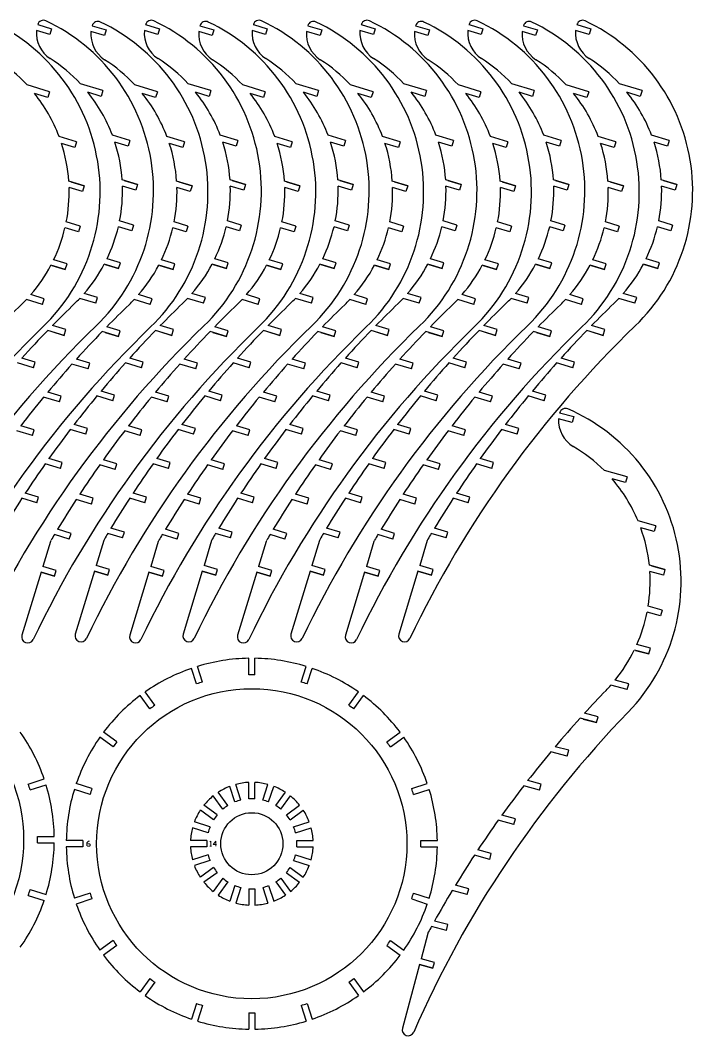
# Model space of a CAD drawing. Header units: millimetres. Extents: x 153 to 1025, y 100 to 692.
# Drawn here: x 688 to 1025, y 100 to 608 of the extents above; entities that cross this region are included whole.
import ezdxf

# ---------------------------------------------------------------- set-up
doc = ezdxf.new("R2010")
doc.units = ezdxf.units.MM

msp = doc.modelspace()

# ---------------------------------------------------------------- linework, layer by layer
for p, q in [((697.06, 606.33), (697.07, 606.36)), ((697.07, 606.36), (704.05, 604.24)), ((724.34, 605.76), (724.34, 605.78)), ((724.34, 605.78), (731.32, 603.66)), ((751.06, 606.33), (751.07, 606.36)), ((751.07, 606.36), (758.05, 604.24)), ((778.34, 605.76), (778.34, 605.78)), ((778.34, 605.78), (785.32, 603.66)), ((805.06, 606.33), (805.07, 606.36)), ((805.07, 606.36), (812.05, 604.24)), ((832.34, 605.76), (832.34, 605.78)), ((832.34, 605.78), (839.32, 603.66)), ((859.06, 606.33), (859.07, 606.36)), ((859.07, 606.36), (866.05, 604.24)), ((886.34, 605.76), (886.34, 605.78)), ((886.34, 605.78), (893.32, 603.66)), ((913.06, 606.33), (913.07, 606.36)), ((913.07, 606.36), (920.05, 604.24)), ((940.34, 605.76), (940.34, 605.78)), ((940.34, 605.78), (947.32, 603.66)), ((967.06, 606.33), (967.07, 606.36)), ((967.07, 606.36), (974.05, 604.24)), ((703.18, 601.37), (696.48, 603.41)), ((704.05, 604.24), (703.18, 601.37)), ((730.45, 600.8), (723.76, 602.84)), ((731.32, 603.66), (730.45, 600.8)), ((757.18, 601.37), (750.48, 603.41)), ((758.05, 604.24), (757.18, 601.37)), ((784.45, 600.8), (777.76, 602.84)), ((785.32, 603.66), (784.45, 600.8)), ((811.18, 601.37), (804.48, 603.41)), ((812.05, 604.24), (811.18, 601.37)), ((838.45, 600.8), (831.76, 602.84)), ((839.32, 603.66), (838.45, 600.8)), ((865.18, 601.37), (858.48, 603.41)), ((866.05, 604.24), (865.18, 601.37)), ((892.45, 600.8), (885.76, 602.84)), ((893.32, 603.66), (892.45, 600.8)), ((919.18, 601.37), (912.48, 603.41)), ((920.05, 604.24), (919.18, 601.37)), ((946.45, 600.8), (939.76, 602.84)), ((947.32, 603.66), (946.45, 600.8)), ((973.18, 601.37), (966.48, 603.41)), ((974.05, 604.24), (973.18, 601.37)), ((703.02, 572.68), (691.77, 576.1)), ((729.74, 573.26), (718.5, 576.68)), ((757.02, 572.68), (745.77, 576.1)), ((783.74, 573.26), (772.5, 576.68)), ((811.02, 572.68), (799.77, 576.1)), ((837.74, 573.26), (826.5, 576.68)), ((865.02, 572.68), (853.77, 576.1)), ((891.74, 573.26), (880.5, 576.68)), ((919.02, 572.68), (907.77, 576.1)), ((945.74, 573.26), (934.5, 576.68)), ((973.02, 572.68), (961.77, 576.1)), ((999.74, 573.26), (988.5, 576.68)), ((702.15, 569.82), (695.45, 571.86)), ((703.02, 572.68), (702.15, 569.82)), ((728.87, 570.39), (722.17, 572.43)), ((729.74, 573.26), (728.87, 570.39)), ((756.15, 569.82), (749.45, 571.86)), ((757.02, 572.68), (756.15, 569.82)), ((782.87, 570.39), (776.17, 572.43)), ((783.74, 573.26), (782.87, 570.39)), ((810.15, 569.82), (803.45, 571.86)), ((811.02, 572.68), (810.15, 569.82)), ((836.87, 570.39), (830.17, 572.43)), ((837.74, 573.26), (836.87, 570.39)), ((864.15, 569.82), (857.45, 571.86)), ((865.02, 572.68), (864.15, 569.82)), ((890.87, 570.39), (884.17, 572.43)), ((891.74, 573.26), (890.87, 570.39)), ((918.15, 569.82), (911.45, 571.86)), ((919.02, 572.68), (918.15, 569.82)), ((944.87, 570.39), (938.17, 572.43)), ((945.74, 573.26), (944.87, 570.39)), ((972.15, 569.82), (965.45, 571.86)), ((973.02, 572.68), (972.15, 569.82)), ((998.87, 570.39), (992.17, 572.43)), ((999.74, 573.26), (998.87, 570.39)), ((716.57, 547.65), (707.77, 550.33)), ((743.29, 548.23), (734.49, 550.91)), ((770.57, 547.65), (761.77, 550.33)), ((797.29, 548.23), (788.49, 550.91)), ((824.57, 547.65), (815.77, 550.33)), ((851.29, 548.23), (842.49, 550.91)), ((878.57, 547.65), (869.77, 550.33)), ((905.29, 548.23), (896.49, 550.91)), ((932.57, 547.65), (923.77, 550.33)), ((959.29, 548.23), (950.49, 550.91)), ((986.57, 547.65), (977.77, 550.33)), ((1013.29, 548.23), (1004.49, 550.91)), ((715.7, 544.79), (709, 546.83)), ((716.57, 547.65), (715.7, 544.79)), ((742.42, 545.37), (735.72, 547.4)), ((743.29, 548.23), (742.42, 545.37)), ((769.7, 544.79), (763, 546.83)), ((770.57, 547.65), (769.7, 544.79)), ((796.42, 545.37), (789.72, 547.4)), ((797.29, 548.23), (796.42, 545.37)), ((823.7, 544.79), (817, 546.83)), ((824.57, 547.65), (823.7, 544.79)), ((850.42, 545.37), (843.72, 547.4)), ((851.29, 548.23), (850.42, 545.37)), ((877.7, 544.79), (871, 546.83)), ((878.57, 547.65), (877.7, 544.79)), ((904.42, 545.37), (897.72, 547.4)), ((905.29, 548.23), (904.42, 545.37)), ((931.7, 544.79), (925, 546.83)), ((932.57, 547.65), (931.7, 544.79)), ((958.42, 545.37), (951.72, 547.4)), ((959.29, 548.23), (958.42, 545.37)), ((985.7, 544.79), (979, 546.83)), ((986.57, 547.65), (985.7, 544.79)), ((1012.42, 545.37), (1005.72, 547.4)), ((1013.29, 548.23), (1012.42, 545.37)), ((720.38, 525.59), (712.66, 527.94)), ((719.51, 522.72), (712.82, 524.76)), ((713.69, 527.62), (720.38, 525.59)), ((720.38, 525.59), (719.51, 522.72)), ((747.11, 526.16), (739.39, 528.51)), ((746.24, 523.3), (739.54, 525.34)), ((740.41, 528.2), (747.11, 526.16)), ((747.11, 526.16), (746.24, 523.3)), ((774.38, 525.59), (766.66, 527.94)), ((773.51, 522.72), (766.82, 524.76)), ((767.69, 527.62), (774.38, 525.59)), ((774.38, 525.59), (773.51, 522.72)), ((801.11, 526.16), (793.39, 528.51)), ((800.24, 523.3), (793.54, 525.34)), ((794.41, 528.2), (801.11, 526.16)), ((801.11, 526.16), (800.24, 523.3)), ((828.38, 525.59), (820.66, 527.94)), ((827.51, 522.72), (820.82, 524.76)), ((821.69, 527.62), (828.38, 525.59)), ((828.38, 525.59), (827.51, 522.72)), ((855.11, 526.16), (847.39, 528.51)), ((854.24, 523.3), (847.54, 525.34)), ((848.41, 528.2), (855.11, 526.16)), ((855.11, 526.16), (854.24, 523.3)), ((882.38, 525.59), (874.66, 527.94)), ((881.51, 522.72), (874.82, 524.76)), ((875.69, 527.62), (882.38, 525.59)), ((882.38, 525.59), (881.51, 522.72)), ((909.11, 526.16), (901.39, 528.51)), ((908.24, 523.3), (901.54, 525.34)), ((902.41, 528.2), (909.11, 526.16)), ((909.11, 526.16), (908.24, 523.3)), ((936.38, 525.59), (928.66, 527.94)), ((935.51, 522.72), (928.82, 524.76)), ((929.69, 527.62), (936.38, 525.59)), ((936.38, 525.59), (935.51, 522.72)), ((963.11, 526.16), (955.39, 528.51)), ((962.24, 523.3), (955.54, 525.34)), ((956.41, 528.2), (963.11, 526.16)), ((963.11, 526.16), (962.24, 523.3)), ((990.38, 525.59), (982.66, 527.94)), ((989.51, 522.72), (982.82, 524.76)), ((983.69, 527.62), (990.38, 525.59)), ((990.38, 525.59), (989.51, 522.72)), ((1017.11, 526.16), (1009.39, 528.51)), ((1016.24, 523.3), (1009.54, 525.34)), ((1010.41, 528.2), (1017.11, 526.16)), ((1017.11, 526.16), (1016.24, 523.3)), ((717.45, 502.45), (710.75, 504.49)), ((718.32, 505.31), (711.38, 507.42)), ((718.32, 505.31), (717.45, 502.45)), ((744.17, 503.02), (737.47, 505.06)), ((745.04, 505.89), (738.11, 508)), ((745.04, 505.89), (744.17, 503.02)), ((771.45, 502.45), (764.75, 504.49)), ((772.32, 505.31), (765.38, 507.42)), ((772.32, 505.31), (771.45, 502.45)), ((798.17, 503.02), (791.47, 505.06)), ((799.04, 505.89), (792.11, 508)), ((799.04, 505.89), (798.17, 503.02)), ((825.45, 502.45), (818.75, 504.49)), ((826.32, 505.31), (819.38, 507.42)), ((826.32, 505.31), (825.45, 502.45)), ((852.17, 503.02), (845.47, 505.06)), ((853.04, 505.89), (846.11, 508)), ((853.04, 505.89), (852.17, 503.02)), ((879.45, 502.45), (872.75, 504.49)), ((880.32, 505.31), (873.38, 507.42)), ((880.32, 505.31), (879.45, 502.45)), ((906.17, 503.02), (899.47, 505.06)), ((907.04, 505.89), (900.11, 508)), ((907.04, 505.89), (906.17, 503.02)), ((933.45, 502.45), (926.75, 504.49)), ((934.32, 505.31), (927.38, 507.42)), ((934.32, 505.31), (933.45, 502.45)), ((960.17, 503.02), (953.47, 505.06)), ((961.04, 505.89), (954.11, 508)), ((961.04, 505.89), (960.17, 503.02)), ((987.45, 502.45), (980.75, 504.49)), ((988.32, 505.31), (981.38, 507.42)), ((988.32, 505.31), (987.45, 502.45)), ((1014.17, 503.02), (1007.47, 505.06)), ((1015.04, 505.89), (1008.11, 508)), ((1015.04, 505.89), (1014.17, 503.02)), ((738.49, 486.97), (731.79, 489.01)), ((792.49, 486.97), (785.79, 489.01)), ((846.49, 486.97), (839.79, 489.01)), ((900.49, 486.97), (893.79, 489.01)), ((954.49, 486.97), (947.79, 489.01)), ((1008.49, 486.97), (1001.79, 489.01)), ((710.9, 483.54), (703.7, 485.73)), ((704.2, 485.57), (710.9, 483.54)), ((711.77, 486.4), (705.07, 488.44)), ((710.9, 483.54), (711.77, 486.4)), ((737.62, 484.11), (730.43, 486.3)), ((730.92, 486.15), (737.62, 484.11)), ((737.62, 484.11), (738.49, 486.97)), ((764.9, 483.54), (757.7, 485.73)), ((758.2, 485.57), (764.9, 483.54)), ((765.77, 486.4), (759.07, 488.44)), ((764.9, 483.54), (765.77, 486.4)), ((791.62, 484.11), (784.43, 486.3)), ((784.92, 486.15), (791.62, 484.11)), ((791.62, 484.11), (792.49, 486.97)), ((818.9, 483.54), (811.7, 485.73)), ((812.2, 485.57), (818.9, 483.54)), ((819.77, 486.4), (813.07, 488.44)), ((818.9, 483.54), (819.77, 486.4)), ((845.62, 484.11), (838.43, 486.3)), ((838.92, 486.15), (845.62, 484.11)), ((845.62, 484.11), (846.49, 486.97)), ((872.9, 483.54), (865.7, 485.73)), ((866.2, 485.57), (872.9, 483.54)), ((873.77, 486.4), (867.07, 488.44)), ((872.9, 483.54), (873.77, 486.4)), ((899.62, 484.11), (892.43, 486.3)), ((892.92, 486.15), (899.62, 484.11)), ((899.62, 484.11), (900.49, 486.97)), ((926.9, 483.54), (919.7, 485.73)), ((920.2, 485.57), (926.9, 483.54)), ((927.77, 486.4), (921.07, 488.44)), ((926.9, 483.54), (927.77, 486.4)), ((953.62, 484.11), (946.43, 486.3)), ((946.92, 486.15), (953.62, 484.11)), ((953.62, 484.11), (954.49, 486.97)), ((980.9, 483.54), (973.7, 485.73)), ((974.2, 485.57), (980.9, 483.54)), ((981.77, 486.4), (975.07, 488.44)), ((980.9, 483.54), (981.77, 486.4)), ((1007.62, 484.11), (1000.43, 486.3)), ((1000.92, 486.15), (1007.62, 484.11)), ((1007.62, 484.11), (1008.49, 486.97)), ((699.45, 466.11), (691.4, 468.56)), ((700.32, 468.98), (693.62, 471.01)), ((699.45, 466.11), (700.32, 468.98)), ((726.17, 466.69), (718.13, 469.14)), ((727.04, 469.55), (720.34, 471.59)), ((726.17, 466.69), (727.04, 469.55)), ((753.45, 466.11), (745.4, 468.56)), ((754.32, 468.98), (747.62, 471.01)), ((753.45, 466.11), (754.32, 468.98)), ((780.17, 466.69), (772.13, 469.14)), ((781.04, 469.55), (774.34, 471.59)), ((780.17, 466.69), (781.04, 469.55)), ((807.45, 466.11), (799.4, 468.56)), ((808.32, 468.98), (801.62, 471.01)), ((807.45, 466.11), (808.32, 468.98)), ((834.17, 466.69), (826.13, 469.14)), ((835.04, 469.55), (828.34, 471.59)), ((834.17, 466.69), (835.04, 469.55)), ((861.45, 466.11), (853.4, 468.56)), ((862.32, 468.98), (855.62, 471.01)), ((861.45, 466.11), (862.32, 468.98)), ((888.17, 466.69), (880.13, 469.14)), ((889.04, 469.55), (882.34, 471.59)), ((888.17, 466.69), (889.04, 469.55)), ((915.45, 466.11), (907.4, 468.56)), ((916.32, 468.98), (909.62, 471.01)), ((915.45, 466.11), (916.32, 468.98)), ((942.17, 466.69), (934.13, 469.14)), ((943.04, 469.55), (936.34, 471.59)), ((942.17, 466.69), (943.04, 469.55)), ((969.45, 466.11), (961.4, 468.56)), ((970.32, 468.98), (963.62, 471.01)), ((969.45, 466.11), (970.32, 468.98)), ((996.17, 466.69), (988.13, 469.14)), ((997.04, 469.55), (990.34, 471.59)), ((996.17, 466.69), (997.04, 469.55)), ((710.28, 450.62), (702.11, 453.11)), ((711.16, 453.48), (704.46, 455.52)), ((710.28, 450.62), (711.16, 453.48)), ((738.43, 452.9), (731.74, 454.94)), ((737.56, 450.04), (738.43, 452.9)), ((764.28, 450.62), (756.11, 453.11)), ((765.16, 453.48), (758.46, 455.52)), ((764.28, 450.62), (765.16, 453.48)), ((792.43, 452.9), (785.74, 454.94)), ((791.56, 450.04), (792.43, 452.9)), ((818.28, 450.62), (810.11, 453.11)), ((819.16, 453.48), (812.46, 455.52)), ((818.28, 450.62), (819.16, 453.48)), ((846.43, 452.9), (839.74, 454.94)), ((845.56, 450.04), (846.43, 452.9)), ((872.28, 450.62), (864.11, 453.11)), ((873.16, 453.48), (866.46, 455.52)), ((872.28, 450.62), (873.16, 453.48)), ((900.43, 452.9), (893.74, 454.94)), ((899.56, 450.04), (900.43, 452.9)), ((926.28, 450.62), (918.11, 453.11)), ((927.16, 453.48), (920.46, 455.52)), ((926.28, 450.62), (927.16, 453.48)), ((954.43, 452.9), (947.74, 454.94)), ((953.56, 450.04), (954.43, 452.9)), ((980.28, 450.62), (972.11, 453.11)), ((981.16, 453.48), (974.46, 455.52)), ((980.28, 450.62), (981.16, 453.48)), ((703.59, 452.66), (710.28, 450.62)), ((737.56, 450.04), (729.39, 452.53)), ((730.86, 452.08), (737.56, 450.04)), ((757.59, 452.66), (764.28, 450.62)), ((791.56, 450.04), (783.39, 452.53)), ((784.86, 452.08), (791.56, 450.04)), ((811.59, 452.66), (818.28, 450.62)), ((845.56, 450.04), (837.39, 452.53)), ((838.86, 452.08), (845.56, 450.04)), ((865.59, 452.66), (872.28, 450.62)), ((899.56, 450.04), (891.39, 452.53)), ((892.86, 452.08), (899.56, 450.04)), ((919.59, 452.66), (926.28, 450.62)), ((953.56, 450.04), (945.39, 452.53)), ((946.86, 452.08), (953.56, 450.04)), ((973.59, 452.66), (980.28, 450.62)), ((695.87, 437.23), (689.17, 439.26)), ((723.14, 436.65), (716.45, 438.69)), ((749.87, 437.23), (743.17, 439.26)), ((777.14, 436.65), (770.45, 438.69)), ((803.87, 437.23), (797.17, 439.26)), ((831.14, 436.65), (824.45, 438.69)), ((857.87, 437.23), (851.17, 439.26)), ((885.14, 436.65), (878.45, 438.69)), ((911.87, 437.23), (905.17, 439.26)), ((939.14, 436.65), (932.45, 438.69)), ((965.87, 437.23), (959.17, 439.26)), ((695, 434.36), (686.97, 436.81)), ((695, 434.36), (695.87, 437.23)), ((722.27, 433.79), (714.24, 436.23)), ((722.27, 433.79), (723.14, 436.65)), ((749, 434.36), (740.97, 436.81)), ((749, 434.36), (749.87, 437.23)), ((776.27, 433.79), (768.24, 436.23)), ((776.27, 433.79), (777.14, 436.65)), ((803, 434.36), (794.97, 436.81)), ((803, 434.36), (803.87, 437.23)), ((830.27, 433.79), (822.24, 436.23)), ((830.27, 433.79), (831.14, 436.65)), ((857, 434.36), (848.97, 436.81)), ((857, 434.36), (857.87, 437.23)), ((884.27, 433.79), (876.24, 436.23)), ((884.27, 433.79), (885.14, 436.65)), ((911, 434.36), (902.97, 436.81)), ((911, 434.36), (911.87, 437.23)), ((938.27, 433.79), (930.24, 436.23)), ((938.27, 433.79), (939.14, 436.65)), ((965, 434.36), (956.97, 436.81)), ((965, 434.36), (965.87, 437.23)), ((735.51, 420.69), (728.81, 422.73)), ((789.51, 420.69), (782.81, 422.73)), ((843.51, 420.69), (836.81, 422.73)), ((897.51, 420.69), (890.81, 422.73)), ((951.51, 420.69), (944.81, 422.73)), ((707.91, 417.25), (700.02, 419.66)), ((708.78, 420.11), (702.09, 422.15)), ((707.91, 417.25), (708.78, 420.11)), ((734.64, 417.83), (726.74, 420.23)), ((734.64, 417.83), (735.51, 420.69)), ((761.91, 417.25), (754.02, 419.66)), ((762.78, 420.11), (756.09, 422.15)), ((761.91, 417.25), (762.78, 420.11)), ((788.64, 417.83), (780.74, 420.23)), ((788.64, 417.83), (789.51, 420.69)), ((815.91, 417.25), (808.02, 419.66)), ((816.78, 420.11), (810.09, 422.15)), ((815.91, 417.25), (816.78, 420.11)), ((842.64, 417.83), (834.74, 420.23)), ((842.64, 417.83), (843.51, 420.69)), ((869.91, 417.25), (862.02, 419.66)), ((870.78, 420.11), (864.09, 422.15)), ((869.91, 417.25), (870.78, 420.11)), ((896.64, 417.83), (888.74, 420.23)), ((896.64, 417.83), (897.51, 420.69)), ((923.91, 417.25), (916.02, 419.66)), ((924.78, 420.11), (918.09, 422.15)), ((923.91, 417.25), (924.78, 420.11)), ((950.64, 417.83), (942.74, 420.23)), ((950.64, 417.83), (951.51, 420.69)), ((964.72, 406.99), (957.96, 408.8)), ((958.44, 411.74), (958.45, 411.76)), ((958.45, 411.76), (965.5, 409.88)), ((965.5, 409.88), (964.72, 406.99)), ((694.43, 400.45), (686.66, 402.81)), ((695.3, 403.31), (688.6, 405.35)), ((694.43, 400.45), (695.3, 403.31)), ((721.15, 401.03), (713.38, 403.39)), ((722.02, 403.89), (715.33, 405.92)), ((721.15, 401.03), (722.02, 403.89)), ((748.43, 400.45), (740.66, 402.81)), ((749.3, 403.31), (742.6, 405.35)), ((748.43, 400.45), (749.3, 403.31)), ((775.15, 401.03), (767.38, 403.39)), ((776.02, 403.89), (769.33, 405.92)), ((775.15, 401.03), (776.02, 403.89)), ((802.43, 400.45), (794.66, 402.81)), ((803.3, 403.31), (796.6, 405.35)), ((802.43, 400.45), (803.3, 403.31)), ((829.15, 401.03), (821.38, 403.39)), ((830.02, 403.89), (823.33, 405.92)), ((829.15, 401.03), (830.02, 403.89)), ((856.43, 400.45), (848.66, 402.81)), ((857.3, 403.31), (850.6, 405.35)), ((856.43, 400.45), (857.3, 403.31)), ((883.15, 401.03), (875.38, 403.39)), ((884.02, 403.89), (877.33, 405.92)), ((883.15, 401.03), (884.02, 403.89)), ((910.43, 400.45), (902.66, 402.81)), ((911.3, 403.31), (904.6, 405.35)), ((910.43, 400.45), (911.3, 403.31)), ((937.15, 401.03), (929.38, 403.39)), ((938.02, 403.89), (931.33, 405.92)), ((937.15, 401.03), (938.02, 403.89)), ((709.38, 386.83), (702.68, 388.87)), ((708.51, 383.97), (709.38, 386.83)), ((736.66, 386.25), (729.96, 388.29)), ((763.38, 386.83), (756.68, 388.87)), ((762.51, 383.97), (763.38, 386.83)), ((790.66, 386.25), (783.96, 388.29)), ((817.38, 386.83), (810.68, 388.87)), ((816.51, 383.97), (817.38, 386.83)), ((844.66, 386.25), (837.96, 388.29)), ((871.38, 386.83), (864.68, 388.87)), ((870.51, 383.97), (871.38, 386.83)), ((898.66, 386.25), (891.96, 388.29)), ((925.38, 386.83), (918.68, 388.87)), ((924.51, 383.97), (925.38, 386.83)), ((708.51, 383.97), (700.86, 386.29)), ((735.79, 383.39), (728.14, 385.72)), ((735.79, 383.39), (736.66, 386.25)), ((762.51, 383.97), (754.86, 386.29)), ((789.79, 383.39), (782.14, 385.72)), ((789.79, 383.39), (790.66, 386.25)), ((816.51, 383.97), (808.86, 386.29)), ((843.79, 383.39), (836.14, 385.72)), ((843.79, 383.39), (844.66, 386.25)), ((870.51, 383.97), (862.86, 386.29)), ((897.79, 383.39), (890.14, 385.72)), ((897.79, 383.39), (898.66, 386.25)), ((924.51, 383.97), (916.86, 386.29)), ((992.23, 379.79), (980.87, 382.83)), ((991.46, 376.9), (984.69, 378.71)), ((992.23, 379.79), (991.46, 376.9)), ((697.54, 369.52), (690.84, 371.56)), ((751.54, 369.52), (744.84, 371.56)), ((805.54, 369.52), (798.84, 371.56)), ((859.54, 369.52), (852.84, 371.56)), ((913.54, 369.52), (906.84, 371.56)), ((696.67, 366.66), (689.14, 368.95)), ((696.67, 366.66), (697.54, 369.52)), ((723.95, 366.09), (716.42, 368.38)), ((724.82, 368.95), (718.12, 370.99)), ((723.95, 366.09), (724.82, 368.95)), ((750.67, 366.66), (743.14, 368.95)), ((750.67, 366.66), (751.54, 369.52)), ((777.95, 366.09), (770.42, 368.38)), ((778.82, 368.95), (772.12, 370.99)), ((777.95, 366.09), (778.82, 368.95)), ((804.67, 366.66), (797.14, 368.95)), ((804.67, 366.66), (805.54, 369.52)), ((831.95, 366.09), (824.42, 368.38)), ((832.82, 368.95), (826.12, 370.99)), ((831.95, 366.09), (832.82, 368.95)), ((858.67, 366.66), (851.14, 368.95)), ((858.67, 366.66), (859.54, 369.52)), ((885.95, 366.09), (878.42, 368.38)), ((886.82, 368.95), (880.12, 370.99)), ((885.95, 366.09), (886.82, 368.95)), ((912.67, 366.66), (905.14, 368.95)), ((912.67, 366.66), (913.54, 369.52)), ((1006.62, 355.24), (997.74, 357.61)), ((713.76, 351.41), (707.06, 353.45)), ((712.89, 348.55), (713.76, 351.41)), ((739.61, 349.12), (732.19, 351.38)), ((740.48, 351.98), (733.78, 354.02)), ((739.61, 349.12), (740.48, 351.98)), ((767.76, 351.41), (761.06, 353.45)), ((766.89, 348.55), (767.76, 351.41)), ((793.61, 349.12), (786.19, 351.38)), ((794.48, 351.98), (787.78, 354.02)), ((793.61, 349.12), (794.48, 351.98)), ((821.76, 351.41), (815.06, 353.45)), ((820.89, 348.55), (821.76, 351.41)), ((847.61, 349.12), (840.19, 351.38)), ((848.48, 351.98), (841.78, 354.02)), ((847.61, 349.12), (848.48, 351.98)), ((875.76, 351.41), (869.06, 353.45)), ((874.89, 348.55), (875.76, 351.41)), ((901.61, 349.12), (894.19, 351.38)), ((902.48, 351.98), (895.78, 354.02)), ((901.61, 349.12), (902.48, 351.98)), ((1005.85, 352.35), (999.09, 354.16)), ((1006.62, 355.24), (1005.85, 352.35)), ((703.46, 347.25), (699.67, 334.79)), ((712.89, 348.55), (705.47, 350.8)), ((730.19, 347.83), (726.39, 335.36)), ((757.46, 347.25), (753.67, 334.79)), ((766.89, 348.55), (759.47, 350.8)), ((784.19, 347.83), (780.39, 335.36)), ((811.46, 347.25), (807.67, 334.79)), ((820.89, 348.55), (813.47, 350.8)), ((838.19, 347.83), (834.39, 335.36)), ((865.46, 347.25), (861.67, 334.79)), ((874.89, 348.55), (867.47, 350.8)), ((892.19, 347.83), (888.39, 335.36)), ((698.8, 331.93), (689.19, 300.33)), ((705.5, 329.89), (698.8, 331.93)), ((698.8, 331.93), (705.5, 329.89)), ((706.37, 332.75), (699.67, 334.79)), ((705.5, 329.89), (706.37, 332.75)), ((725.52, 332.5), (715.91, 300.91)), ((732.22, 330.47), (725.52, 332.5)), ((725.52, 332.5), (732.22, 330.47)), ((733.09, 333.33), (726.39, 335.36)), ((732.22, 330.47), (733.09, 333.33)), ((752.8, 331.93), (743.19, 300.33)), ((759.5, 329.89), (752.8, 331.93)), ((752.8, 331.93), (759.5, 329.89)), ((760.37, 332.75), (753.67, 334.79)), ((759.5, 329.89), (760.37, 332.75)), ((779.52, 332.5), (769.91, 300.91)), ((786.22, 330.47), (779.52, 332.5)), ((779.52, 332.5), (786.22, 330.47)), ((787.09, 333.33), (780.39, 335.36)), ((786.22, 330.47), (787.09, 333.33)), ((806.8, 331.93), (797.19, 300.33)), ((813.5, 329.89), (806.8, 331.93)), ((806.8, 331.93), (813.5, 329.89)), ((814.37, 332.75), (807.67, 334.79)), ((813.5, 329.89), (814.37, 332.75)), ((833.52, 332.5), (823.91, 300.91)), ((840.22, 330.47), (833.52, 332.5)), ((833.52, 332.5), (840.22, 330.47)), ((841.09, 333.33), (834.39, 335.36)), ((840.22, 330.47), (841.09, 333.33)), ((860.8, 331.93), (851.19, 300.33)), ((867.5, 329.89), (860.8, 331.93)), ((860.8, 331.93), (867.5, 329.89)), ((868.37, 332.75), (861.67, 334.79)), ((867.5, 329.89), (868.37, 332.75)), ((887.52, 332.5), (877.91, 300.91)), ((894.22, 330.47), (887.52, 332.5)), ((887.52, 332.5), (894.22, 330.47)), ((895.09, 333.33), (888.39, 335.36)), ((894.22, 330.47), (895.09, 333.33)), ((1011.19, 333.31), (1003.39, 335.4)), ((1010.41, 330.42), (1003.65, 332.23)), ((1004.42, 335.12), (1011.19, 333.31)), ((1011.19, 333.31), (1010.41, 330.42)), ((1009.04, 310.09), (1002.28, 311.9)), ((1009.81, 312.98), (1002.81, 314.85)), ((1009.81, 312.98), (1009.04, 310.09)), ((1003.91, 293.85), (997.15, 295.66)), ((1003.14, 290.96), (995.87, 292.91)), ((996.37, 292.77), (1003.14, 290.96)), ((1003.14, 290.96), (1003.91, 293.85)), ((802.74, 280.55), (802.74, 288.79)), ((805.85, 280.55), (805.85, 288.79)), ((776.65, 275.92), (774.1, 283.76)), ((779.61, 276.88), (777.06, 284.72)), ((828.99, 276.88), (831.53, 284.72)), ((831.95, 275.92), (834.49, 283.76)), ((992.28, 273.16), (984.16, 275.34)), ((993.06, 276.05), (986.29, 277.86)), ((992.28, 273.16), (993.06, 276.05)), ((753.26, 263.46), (748.42, 270.12)), ((755.78, 265.29), (750.93, 271.95)), ((852.82, 265.29), (857.66, 271.95)), ((855.33, 263.46), (860.18, 270.13)), ((977.73, 259.45), (970.96, 261.26)), ((976.95, 256.56), (968.7, 258.77)), ((970.19, 258.37), (976.95, 256.56)), ((976.95, 256.56), (977.73, 259.45)), ((736.7, 246.9), (730.03, 251.74)), ((871.9, 246.9), (878.56, 251.74)), ((734.87, 244.38), (728.2, 249.22)), ((873.73, 244.38), (880.39, 249.22)), ((963, 242.69), (956.24, 244.49)), ((962.23, 239.8), (954.12, 241.97)), ((962.23, 239.8), (963, 242.69)), ((692.36, 225.77), (700.29, 228.35)), ((693.32, 222.81), (701.26, 225.39)), ((724.23, 223.51), (716.4, 226.05)), ((795.86, 216.79), (793.32, 224.61)), ((798.82, 217.75), (796.28, 225.57)), ((802.74, 218.38), (802.74, 226.6)), ((805.85, 218.38), (805.85, 226.6)), ((809.78, 217.76), (812.32, 225.57)), ((812.73, 216.79), (815.28, 224.61)), ((884.36, 223.51), (892.2, 226.06)), ((948.44, 222.78), (940.46, 224.91)), ((949.21, 225.67), (942.45, 227.48)), ((948.44, 222.78), (949.21, 225.67)), ((723.27, 220.55), (715.44, 223.09)), ((789.8, 213.16), (784.97, 219.81)), ((792.32, 214.99), (787.49, 221.64)), ((816.27, 214.99), (821.11, 221.64)), ((818.79, 213.16), (823.62, 219.81)), ((885.32, 220.55), (893.16, 223.1)), ((786.99, 210.35), (780.34, 215.18)), ((821.6, 210.35), (828.25, 215.19)), ((785.17, 207.83), (778.52, 212.67)), ((823.43, 207.84), (830.08, 212.67)), ((936.31, 208.42), (929.54, 210.23)), ((782.4, 201.34), (774.58, 203.88)), ((783.36, 204.3), (775.54, 206.84)), ((825.23, 204.3), (833.05, 206.84)), ((826.19, 201.34), (834.01, 203.88)), ((935.53, 205.53), (927.69, 207.63)), ((935.53, 205.53), (936.31, 208.42)), ((697.03, 199.44), (705.36, 199.44)), ((697.03, 196.33), (705.36, 196.33)), ((719.61, 197.41), (711.37, 197.41)), ((719.61, 194.3), (711.37, 194.3)), ((781.78, 197.41), (773.56, 197.41)), ((781.78, 194.3), (773.56, 194.3)), ((826.82, 197.42), (835.04, 197.42)), ((826.82, 194.3), (835.04, 194.3)), ((888.99, 197.42), (897.23, 197.42)), ((888.99, 194.3), (897.23, 194.3)), ((782.4, 190.38), (774.58, 187.84)), ((826.19, 190.38), (834.01, 187.84)), ((923.48, 188.05), (915.76, 190.12)), ((924.25, 190.94), (917.49, 192.75)), ((923.48, 188.05), (924.25, 190.94)), ((783.36, 187.42), (775.55, 184.88)), ((785.17, 183.88), (778.52, 179.05)), ((823.43, 183.88), (830.08, 179.05)), ((825.23, 187.42), (833.05, 184.88)), ((787, 181.36), (780.35, 176.53)), ((789.8, 178.56), (784.97, 171.91)), ((818.79, 178.56), (823.63, 171.91)), ((821.6, 181.37), (828.25, 176.53)), ((792.32, 176.73), (787.49, 170.08)), ((795.86, 174.92), (793.32, 167.11)), ((798.82, 173.96), (796.28, 166.14)), ((802.74, 173.34), (802.74, 165.12)), ((805.86, 173.34), (805.86, 165.12)), ((809.78, 173.96), (812.32, 166.14)), ((812.74, 174.92), (815.28, 167.11)), ((816.28, 176.73), (821.11, 170.08)), ((913.01, 173.24), (906.24, 175.05)), ((912.23, 170.35), (913.01, 173.24)), ((692.36, 170), (700.29, 167.42)), ((693.33, 172.96), (701.26, 170.38)), ((723.27, 171.17), (715.44, 168.62)), ((724.24, 168.21), (716.4, 165.66)), ((884.36, 168.21), (892.2, 165.66)), ((885.32, 171.17), (893.16, 168.62)), ((912.23, 170.35), (904.63, 172.39)), ((901.78, 152.45), (894.29, 154.45)), ((902.55, 155.34), (895.79, 157.15)), ((901.78, 152.45), (902.55, 155.34)), ((892.4, 150.83), (889.04, 138.25)), ((734.87, 147.34), (728.2, 142.49)), ((736.7, 144.82), (730.03, 139.98)), ((871.9, 144.82), (878.56, 139.98)), ((873.73, 147.34), (880.39, 142.5)), ((895.8, 136.44), (889.04, 138.25)), ((888.26, 135.36), (879.73, 103.46)), ((895.03, 133.55), (888.26, 135.36)), ((888.26, 135.36), (895.03, 133.55)), ((895.03, 133.55), (895.8, 136.44)), ((753.26, 128.26), (748.42, 121.59)), ((855.34, 128.26), (860.18, 121.59)), ((755.78, 126.43), (750.94, 119.76)), ((852.82, 126.43), (857.66, 119.76)), ((776.65, 115.8), (774.1, 107.96)), ((779.61, 114.83), (777.06, 107)), ((828.99, 114.83), (831.54, 107)), ((831.95, 115.8), (834.5, 107.96)), ((802.74, 111.17), (802.74, 102.93)), ((805.86, 111.17), (805.86, 102.93))]:
    msp.add_line(p, q)
at = {"color": 7, "lineweight": 0}
for points in [[(721.76, 195.84), (723.01, 195.84), (723.43, 195.42), (723.43, 195.01), (723.01, 194.59), (722.18, 194.59), (721.76, 195.01), (721.76, 196.26), (722.59, 197.09), (723.01, 197.09)], [(783.34, 196.78), (783.75, 197.2), (783.75, 194.7)], [(783.34, 194.7), (784.17, 194.7)], [(786.67, 195.53), (785, 195.53), (786.25, 197.2), (786.25, 194.7)]]:
    msp.add_lwpolyline(points, dxfattribs=at)
for centre, radius in [((611.58, 197.88), 78.46), ((804.3, 195.86), 77.7), ((804.3, 195.86), 15.57)]:
    msp.add_circle(centre, radius)
for centre, radius, start, end in [((634.22, 522.53), 94.14, 314.0007, 64.6726), ((699.94, 605.49), 3, 64.6726, 163.0787), ((660.95, 523.11), 94.14, 314.0007, 64.6726), ((727.21, 604.91), 3, 64.6726, 163.0787), ((688.22, 522.53), 94.14, 314.0007, 64.6726), ((753.94, 605.49), 3, 64.6726, 163.0787), ((714.95, 523.11), 94.14, 314.0007, 64.6726), ((781.21, 604.91), 3, 64.6726, 163.0787), ((742.22, 522.53), 94.14, 314.0007, 64.6726), ((807.94, 605.49), 3, 64.6726, 163.0787), ((768.95, 523.11), 94.14, 314.0007, 64.6726), ((835.21, 604.91), 3, 64.6726, 163.0787), ((796.22, 522.53), 94.14, 314.0007, 64.6726), ((861.94, 605.49), 3, 64.6726, 163.0787), ((822.95, 523.11), 94.14, 314.0007, 64.6726), ((889.21, 604.91), 3, 64.6726, 163.0787), ((850.22, 522.53), 94.14, 314.0007, 64.6726), ((915.94, 605.49), 3, 64.6726, 163.0787), ((876.95, 523.11), 94.14, 314.0007, 64.6726), ((943.21, 604.91), 3, 64.6726, 163.0787), ((904.22, 522.53), 94.14, 314.0007, 64.6726), ((969.94, 605.49), 3, 64.6726, 163.0787), ((930.95, 523.11), 94.14, 314.0007, 64.6726), ((711.41, 601.97), 15, 174.47, 237.3856), ((738.69, 601.39), 15, 174.47, 237.3856), ((765.41, 601.97), 15, 174.47, 237.3856), ((792.69, 601.39), 15, 174.47, 237.3856), ((819.41, 601.97), 15, 174.47, 237.3856), ((846.69, 601.39), 15, 174.47, 237.3856), ((873.41, 601.97), 15, 174.47, 237.3856), ((900.69, 601.39), 15, 174.47, 237.3856), ((927.41, 601.97), 15, 174.47, 237.3856), ((954.69, 601.39), 15, 174.47, 237.3856), ((981.41, 601.97), 15, 174.47, 237.3856), ((634.22, 522.53), 78.62, 42.9503, 57.3856), ((660.95, 523.11), 78.62, 42.9503, 57.3856), ((688.22, 522.53), 78.62, 42.9503, 57.3856), ((714.95, 523.11), 78.62, 42.9503, 57.3856), ((742.22, 522.53), 78.62, 42.9503, 57.3856), ((768.95, 523.11), 78.62, 42.9503, 57.3856), ((796.22, 522.53), 78.62, 42.9503, 57.3856), ((822.95, 523.11), 78.62, 42.9503, 57.3856), ((850.22, 522.53), 78.62, 42.9503, 57.3856), ((876.95, 523.11), 78.62, 42.9503, 57.3856), ((904.22, 522.53), 78.62, 42.9503, 57.3856), ((930.95, 523.11), 78.62, 42.9503, 57.3856), ((634.22, 522.53), 78.62, 20.7064, 38.8562), ((660.95, 523.11), 78.62, 20.7064, 38.8562), ((688.22, 522.53), 78.62, 20.7064, 38.8562), ((714.95, 523.11), 78.62, 20.7064, 38.8562), ((742.22, 522.53), 78.62, 20.7064, 38.8562), ((768.95, 523.11), 78.62, 20.7064, 38.8562), ((796.22, 522.53), 78.62, 20.7064, 38.8562), ((822.95, 523.11), 78.62, 20.7064, 38.8562), ((850.22, 522.53), 78.62, 20.7064, 38.8562), ((876.95, 523.11), 78.62, 20.7064, 38.8562), ((904.22, 522.53), 78.62, 20.7064, 38.8562), ((930.95, 523.11), 78.62, 20.7064, 38.8562), ((634.22, 522.53), 78.62, 3.9429, 18.0024), ((660.95, 523.11), 78.62, 3.9429, 18.0024), ((688.22, 522.53), 78.62, 3.9429, 18.0024), ((714.95, 523.11), 78.62, 3.9429, 18.0024), ((742.22, 522.53), 78.62, 3.9429, 18.0024), ((768.95, 523.11), 78.62, 3.9429, 18.0024), ((796.22, 522.53), 78.62, 3.9429, 18.0024), ((822.95, 523.11), 78.62, 3.9429, 18.0024), ((850.22, 522.53), 78.62, 3.9429, 18.0024), ((876.95, 523.11), 78.62, 3.9429, 18.0024), ((904.22, 522.53), 78.62, 3.9429, 18.0024), ((930.95, 523.11), 78.62, 3.9429, 18.0024), ((634.22, 522.53), 78.62, 348.9204, 1.6274), ((660.95, 523.11), 78.62, 348.9204, 1.6274), ((688.22, 522.53), 78.62, 348.9204, 1.6274), ((714.95, 523.11), 78.62, 348.9204, 1.6274), ((742.22, 522.53), 78.62, 348.9204, 1.6274), ((768.95, 523.11), 78.62, 348.9204, 1.6274), ((796.22, 522.53), 78.62, 348.9204, 1.6274), ((822.95, 523.11), 78.62, 348.9204, 1.6274), ((850.22, 522.53), 78.62, 348.9204, 1.6274), ((876.95, 523.11), 78.62, 348.9204, 1.6274), ((904.22, 522.53), 78.62, 348.9204, 1.6274), ((930.95, 523.11), 78.62, 348.9204, 1.6274), ((634.22, 522.53), 78.62, 334.3014, 346.733), ((660.95, 523.11), 78.62, 334.3014, 346.733), ((688.22, 522.53), 78.62, 334.3014, 346.733), ((714.95, 523.11), 78.62, 334.3014, 346.733), ((742.22, 522.53), 78.62, 334.3014, 346.733), ((768.95, 523.11), 78.62, 334.3014, 346.733), ((796.22, 522.53), 78.62, 334.3014, 346.733), ((822.95, 523.11), 78.62, 334.3014, 346.733), ((850.22, 522.53), 78.62, 334.3014, 346.733), ((876.95, 523.11), 78.62, 334.3014, 346.733), ((904.22, 522.53), 78.62, 334.3014, 346.733), ((930.95, 523.11), 78.62, 334.3014, 346.733), ((634.22, 522.53), 78.62, 319.0641, 332.0887), ((660.95, 523.11), 78.62, 319.0641, 332.0887), ((688.22, 522.53), 78.62, 319.0641, 332.0887), ((714.95, 523.11), 78.62, 319.0641, 332.0887), ((742.22, 522.53), 78.62, 319.0641, 332.0887), ((768.95, 523.11), 78.62, 319.0641, 332.0887), ((796.22, 522.53), 78.62, 319.0641, 332.0887), ((822.95, 523.11), 78.62, 319.0641, 332.0887), ((850.22, 522.53), 78.62, 319.0641, 332.0887), ((876.95, 523.11), 78.62, 319.0641, 332.0887), ((904.22, 522.53), 78.62, 319.0641, 332.0887), ((930.95, 523.11), 78.62, 319.0641, 332.0887), ((634.22, 522.53), 78.62, 314.0007, 316.6545), ((660.95, 523.11), 78.62, 314.0007, 316.6545), ((688.22, 522.53), 78.62, 314.0007, 316.6545), ((714.95, 523.11), 78.62, 314.0007, 316.6545), ((742.22, 522.53), 78.62, 314.0007, 316.6545), ((768.95, 523.11), 78.62, 314.0007, 316.6545), ((796.22, 522.53), 78.62, 314.0007, 316.6545), ((822.95, 523.11), 78.62, 314.0007, 316.6545), ((850.22, 522.53), 78.62, 314.0007, 316.6545), ((876.95, 523.11), 78.62, 314.0007, 316.6545), ((904.22, 522.53), 78.62, 314.0007, 316.6545), ((930.95, 523.11), 78.62, 314.0007, 316.6545), ((1076.34, 64.72), 557.82, 134.0007, 135.6086), ((1103.06, 65.29), 557.82, 134.0007, 135.6086), ((1130.34, 64.72), 557.82, 134.0007, 135.6086), ((1157.06, 65.29), 557.82, 134.0007, 135.6086), ((1184.34, 64.72), 557.82, 134.0007, 135.6086), ((1211.06, 65.29), 557.82, 134.0007, 135.6086), ((1238.34, 64.72), 557.82, 134.0007, 135.6086), ((1265.06, 65.29), 557.82, 134.0007, 135.6086), ((1292.34, 64.72), 557.82, 134.0007, 135.6086), ((1319.06, 65.29), 557.82, 134.0007, 135.6086), ((1346.34, 64.72), 557.82, 134.0007, 135.6086), ((1373.06, 65.29), 557.82, 134.0007, 135.6086), ((1077.27, 63.76), 543.63, 134.0007, 154.4572), ((1103.99, 64.33), 543.63, 134.0007, 154.4572), ((1131.27, 63.76), 543.63, 134.0007, 154.4572), ((1157.99, 64.33), 543.63, 134.0007, 154.4572), ((1103.06, 65.29), 557.82, 135.9544, 137.9007), ((1185.27, 63.76), 543.63, 134.0007, 154.4572), ((1211.99, 64.33), 543.63, 134.0007, 154.4572), ((1157.06, 65.29), 557.82, 135.9544, 137.9007), ((1239.27, 63.76), 543.63, 134.0007, 154.4572), ((1265.99, 64.33), 543.63, 134.0007, 154.4572), ((1211.06, 65.29), 557.82, 135.9544, 137.9007), ((1293.27, 63.76), 543.63, 134.0007, 154.4572), ((1319.99, 64.33), 543.63, 134.0007, 154.4572), ((1265.06, 65.29), 557.82, 135.9544, 137.9007), ((1347.27, 63.76), 543.63, 134.0007, 154.4572), ((1373.99, 64.33), 543.63, 134.0007, 154.4572), ((1319.06, 65.29), 557.82, 135.9544, 137.9007), ((1373.06, 65.29), 557.82, 135.9544, 137.9007), ((1130.34, 64.72), 557.82, 135.9544, 137.9007), ((1184.34, 64.72), 557.82, 135.9544, 137.9007), ((1238.34, 64.72), 557.82, 135.9544, 137.9007), ((1292.34, 64.72), 557.82, 135.9544, 137.9007), ((1346.34, 64.72), 557.82, 135.9544, 137.9007), ((1130.34, 64.72), 557.82, 138.2398, 140.1505), ((1157.06, 65.29), 557.82, 138.2398, 140.1505), ((1184.34, 64.72), 557.82, 138.2398, 140.1505), ((1211.06, 65.29), 557.82, 138.2398, 140.1505), ((1238.34, 64.72), 557.82, 138.2398, 140.1505), ((1265.06, 65.29), 557.82, 138.2398, 140.1505), ((1292.34, 64.72), 557.82, 138.2398, 140.1505), ((1319.06, 65.29), 557.82, 138.2398, 140.1505), ((1346.34, 64.72), 557.82, 138.2398, 140.1505), ((1373.06, 65.29), 557.82, 138.2398, 140.1505), ((1130.34, 64.72), 557.82, 140.4837, 142.3635), ((1157.06, 65.29), 557.82, 140.4837, 142.3635), ((1184.34, 64.72), 557.82, 140.4837, 142.3635), ((1211.06, 65.29), 557.82, 140.4837, 142.3635), ((1238.34, 64.72), 557.82, 140.4837, 142.3635), ((1265.06, 65.29), 557.82, 140.4837, 142.3635), ((1292.34, 64.72), 557.82, 140.4837, 142.3635), ((1319.06, 65.29), 557.82, 140.4837, 142.3635), ((1346.34, 64.72), 557.82, 140.4837, 142.3635), ((1373.06, 65.29), 557.82, 140.4837, 142.3635), ((961.35, 410.99), 3, 66.6212, 165.0273), ((925.18, 327.33), 94.14, 315.9493, 66.6212), ((972.93, 407.86), 15, 176.4186, 239.3342), ((1157.06, 65.29), 557.82, 142.6916, 144.5446), ((1184.34, 64.72), 557.82, 142.6916, 144.5446), ((1211.06, 65.29), 557.82, 142.6916, 144.5446), ((1238.34, 64.72), 557.82, 142.6916, 144.5446), ((1265.06, 65.29), 557.82, 142.6916, 144.5446), ((1292.34, 64.72), 557.82, 142.6916, 144.5446), ((1319.06, 65.29), 557.82, 142.6916, 144.5446), ((1346.34, 64.72), 557.82, 142.6916, 144.5446), ((1373.06, 65.29), 557.82, 142.6916, 144.5446), ((925.18, 327.33), 78.62, 44.8989, 59.3342), ((1157.06, 65.29), 557.82, 144.8683, 146.6982), ((1184.34, 64.72), 557.82, 144.8683, 146.6982), ((1211.06, 65.29), 557.82, 144.8683, 146.6982), ((1238.34, 64.72), 557.82, 144.8683, 146.6982), ((1265.06, 65.29), 557.82, 144.8683, 146.6982), ((1292.34, 64.72), 557.82, 144.8683, 146.6982), ((1319.06, 65.29), 557.82, 144.8683, 146.6982), ((1346.34, 64.72), 557.82, 144.8683, 146.6982), ((1373.06, 65.29), 557.82, 144.8683, 146.6982), ((925.18, 327.33), 78.62, 22.655, 40.8047), ((1157.06, 65.29), 557.82, 147.0181, 148.8282), ((1184.34, 64.72), 557.82, 147.0181, 148.8282), ((1211.06, 65.29), 557.82, 147.0181, 148.8282), ((1238.34, 64.72), 557.82, 147.0181, 148.8282), ((1265.06, 65.29), 557.82, 147.0181, 148.8282), ((1292.34, 64.72), 557.82, 147.0181, 148.8282), ((1319.06, 65.29), 557.82, 147.0181, 148.8282), ((1346.34, 64.72), 557.82, 147.0181, 148.8282), ((1373.06, 65.29), 557.82, 147.0181, 148.8282), ((1211.06, 65.29), 557.82, 149.145, 149.4918), ((1265.06, 65.29), 557.82, 149.145, 149.4918), ((1319.06, 65.29), 557.82, 149.145, 149.4918), ((1373.06, 65.29), 557.82, 149.145, 149.4918), ((925.18, 327.33), 78.62, 5.8915, 19.951), ((706.33, 346.38), 3, 149.4918, 163.0787), ((1184.34, 64.72), 557.82, 149.145, 149.4918), ((733.06, 346.95), 3, 149.4918, 163.0787), ((760.33, 346.38), 3, 149.4918, 163.0787), ((1238.34, 64.72), 557.82, 149.145, 149.4918), ((787.06, 346.95), 3, 149.4918, 163.0787), ((814.33, 346.38), 3, 149.4918, 163.0787), ((1292.34, 64.72), 557.82, 149.145, 149.4918), ((841.06, 346.95), 3, 149.4918, 163.0787), ((868.33, 346.38), 3, 149.4918, 163.0787), ((1346.34, 64.72), 557.82, 149.145, 149.4918), ((895.06, 346.95), 3, 149.4918, 163.0787), ((925.18, 327.33), 78.62, 350.8689, 3.576), ((925.18, 327.33), 78.62, 336.25, 348.6816), ((692.06, 299.46), 3, 163.0787, 334.4572), ((718.78, 300.03), 3, 163.0787, 334.4572), ((746.06, 299.46), 3, 163.0787, 334.4572), ((772.78, 300.03), 3, 163.0787, 334.4572), ((800.06, 299.46), 3, 163.0787, 334.4572), ((826.78, 300.03), 3, 163.0787, 334.4572), ((854.06, 299.46), 3, 163.0787, 334.4572), ((880.78, 300.03), 3, 163.0787, 334.4572), ((925.18, 327.33), 78.62, 321.0127, 334.0372), ((804.3, 195.86), 92.94, 90.96, 107.0415), ((804.3, 195.86), 92.94, 72.96, 89.0415), ((804.3, 195.86), 92.94, 108.96, 125.0415), ((804.3, 195.86), 84.7, 88.9483, 91.0534), ((804.3, 195.86), 92.94, 54.96, 71.0415), ((804.3, 195.86), 84.7, 106.9483, 109.0534), ((804.3, 195.86), 84.7, 70.9483, 73.0534), ((925.18, 327.33), 78.62, 315.9493, 318.6031), ((804.3, 195.86), 92.94, 126.96, 143.0415), ((804.3, 195.86), 92.94, 36.96, 53.0415), ((1382.61, -115.19), 557.82, 135.9493, 137.5572), ((804.3, 195.86), 84.7, 124.9483, 127.0534), ((804.3, 195.86), 84.7, 52.9483, 55.0534), ((1383.57, -116.11), 543.63, 135.9493, 156.4058), ((1382.61, -115.19), 557.82, 137.9029, 139.8493), ((611.58, 197.88), 93.8, 18.9512, 35.0503), ((804.3, 195.86), 92.94, 144.96, 161.0415), ((804.3, 195.86), 84.7, 142.9483, 145.0534), ((804.3, 195.86), 84.7, 34.9483, 37.0534), ((804.3, 195.86), 92.94, 18.96, 35.0415), ((1382.61, -115.19), 557.82, 140.1883, 142.0991), ((611.58, 197.88), 85.46, 16.9577, 19.044), ((611.58, 197.88), 93.8, 0.9512, 17.0503), ((804.3, 195.86), 30.78, 110.9002, 123.1045), ((804.3, 195.86), 30.78, 92.9002, 105.1045), ((804.3, 195.86), 30.78, 74.9002, 87.1045), ((804.3, 195.86), 30.78, 56.9002, 69.1045), ((1382.61, -115.19), 557.82, 142.4322, 144.312), ((804.3, 195.86), 92.94, 162.96, 179.0415), ((804.3, 195.86), 84.7, 160.9483, 163.0534), ((804.3, 195.86), 30.78, 128.9002, 141.1045), ((804.3, 195.86), 30.78, 38.9002, 51.1045), ((804.3, 195.86), 84.7, 16.9483, 19.0534), ((804.3, 195.86), 92.94, 0.96, 17.0415), ((804.3, 195.86), 22.57, 122.0503, 129.9561), ((804.3, 195.86), 22.57, 104.0503, 111.9561), ((804.3, 195.86), 22.57, 86.0503, 93.9561), ((804.3, 195.86), 22.57, 68.0503, 75.9561), ((804.3, 195.86), 22.57, 50.0503, 57.9561), ((804.3, 195.86), 30.78, 146.9002, 159.1045), ((804.3, 195.86), 22.57, 140.0503, 147.9561), ((804.3, 195.86), 22.57, 32.0503, 39.9561), ((804.3, 195.86), 30.78, 20.9002, 33.1045), ((804.3, 195.86), 30.78, 164.9002, 177.1045), ((804.3, 195.86), 22.57, 158.0503, 165.9561), ((804.3, 195.86), 22.57, 14.0503, 21.9561), ((804.3, 195.86), 30.78, 2.9002, 15.1045), ((1382.61, -115.19), 557.82, 144.6402, 146.4931), ((611.58, 197.88), 85.46, 358.9577, 1.044), ((611.58, 197.88), 93.8, 342.9512, 359.0503), ((804.3, 195.86), 92.94, 180.96, 197.0415), ((804.3, 195.86), 84.7, 178.9483, 181.0534), ((804.3, 195.86), 30.78, 182.9002, 195.1045), ((804.3, 195.86), 22.57, 176.0503, 183.9561), ((804.3, 195.86), 22.57, 356.0503, 3.9561), ((804.3, 195.86), 30.78, 344.9002, 357.1045), ((804.3, 195.86), 84.7, 358.9483, 1.0534), ((804.3, 195.86), 92.94, 342.96, 359.0415), ((804.3, 195.86), 22.57, 194.0503, 201.9561), ((804.3, 195.86), 22.57, 338.0503, 345.9561), ((1382.61, -115.19), 557.82, 146.8169, 148.6467), ((804.3, 195.86), 30.78, 200.9002, 213.1045), ((804.3, 195.86), 22.57, 212.0503, 219.9561), ((804.3, 195.86), 22.57, 320.0503, 327.9561), ((804.3, 195.86), 30.78, 326.9002, 339.1045), ((804.3, 195.86), 22.57, 230.0503, 237.9561), ((804.3, 195.86), 22.57, 302.0503, 309.9561), ((804.3, 195.86), 30.78, 218.9002, 231.1045), ((804.3, 195.86), 22.57, 248.0503, 255.9561), ((804.3, 195.86), 22.57, 266.0503, 273.9561), ((804.3, 195.86), 22.57, 284.0503, 291.9561), ((804.3, 195.86), 30.78, 308.9002, 321.1045), ((611.58, 197.88), 85.46, 340.9577, 343.044), ((804.3, 195.86), 84.7, 196.9483, 199.0534), ((804.3, 195.86), 30.78, 236.9002, 249.1045), ((804.3, 195.86), 30.78, 290.9002, 303.1045), ((804.3, 195.86), 84.7, 340.9483, 343.0534), ((1382.61, -115.19), 557.82, 148.9667, 150.7768), ((611.58, 197.88), 93.8, 324.9512, 341.0503), ((804.3, 195.86), 92.94, 198.96, 215.0415), ((804.3, 195.86), 30.78, 254.9002, 267.1045), ((804.3, 195.86), 30.78, 272.9002, 285.1045), ((804.3, 195.86), 92.94, 324.96, 341.0415), ((1382.61, -115.19), 557.82, 151.0935, 151.4403), ((895.3, 150.06), 3, 151.4403, 165.0273), ((804.3, 195.86), 84.7, 214.9483, 217.0534), ((804.3, 195.86), 84.7, 322.9483, 325.0534), ((804.3, 195.86), 92.94, 216.96, 233.0415), ((804.3, 195.86), 92.94, 306.96, 323.0415), ((804.3, 195.86), 84.7, 232.9483, 235.0534), ((804.3, 195.86), 84.7, 304.9483, 307.0534), ((804.3, 195.86), 92.94, 234.96, 251.0415), ((804.3, 195.86), 92.94, 288.96, 305.0415), ((804.3, 195.86), 84.7, 250.9483, 253.0534), ((804.3, 195.86), 84.7, 286.9483, 289.0534), ((804.3, 195.86), 92.94, 252.96, 269.0415), ((804.3, 195.86), 84.7, 268.9483, 271.0534), ((804.3, 195.86), 92.94, 270.96, 287.0415), ((882.63, 102.68), 3, 165.0273, 336.4058)]:
    msp.add_arc(centre, radius, start, end)

doc.saveas('drawing.dxf')
